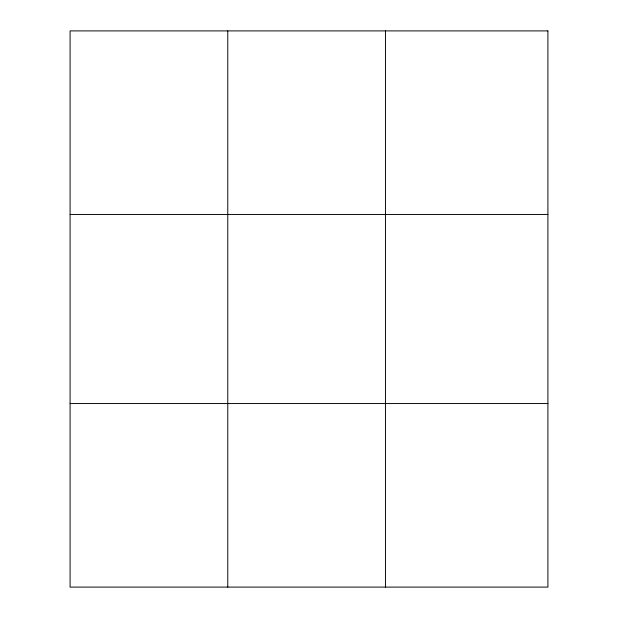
<?xml version="1.0" encoding="UTF-8"?>
<svg xmlns="http://www.w3.org/2000/svg" width="618" height="618" viewBox="0 0 618 618"><rect width="100%" height="100%" fill="white"/><g stroke="black" fill="none" stroke-linecap="round" stroke-linejoin="round"><path stroke-width="0.93" d="M227.772 587.1L227.772 30.9M385.454 587.1L385.454 30.9M70.089 214.446L547.911 214.446M70.089 403.554L547.911 403.554M547.911 30.9L70.089 30.9L70.089 587.1L547.911 587.1L547.911 30.9"/></g></svg>
